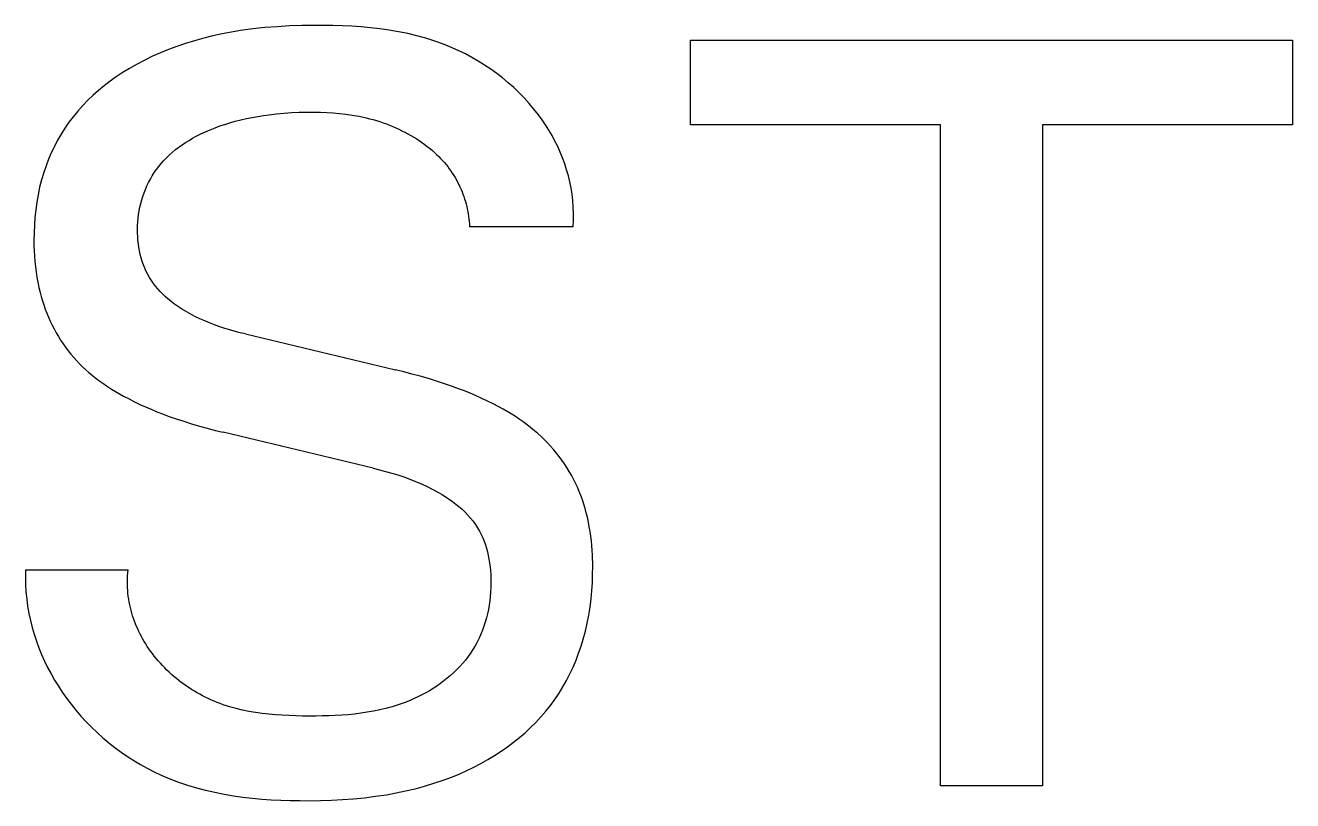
# Model space of a CAD drawing. Extents: x 0 to 420, y 0 to 297.
# Drawn here: x 160.406 to 164.144, y 219.183 to 221.471 of the extents above; entities that cross this region are included whole.
import ezdxf

# ---------------------------------------------------------------- set-up
doc = ezdxf.new("R2010")
doc.units = 0
doc.header["$LTSCALE"] = 23.1
doc.layers.add('10000_FRONT', color=7, linetype='CONTINUOUS')

msp = doc.modelspace()

# ---------------------------------------------------------------- linework, layer by layer
at = {"layer": '10000_FRONT', "color": 7, "linetype": 'CONTINUOUS'}
for p, q in [((161.1131, 221.4638), (161.0772, 221.46)), ((161.1492, 221.4667), (161.1131, 221.4638)), ((161.1853, 221.4688), (161.1492, 221.4667)), ((161.2216, 221.4701), (161.1853, 221.4688)), ((161.2581, 221.4706), (161.2216, 221.4701)), ((161.2858, 221.4706), (161.2581, 221.4706)), ((161.3136, 221.4702), (161.2858, 221.4706)), ((161.3414, 221.4694), (161.3136, 221.4702)), ((161.3692, 221.468), (161.3414, 221.4694)), ((161.397, 221.4661), (161.3692, 221.468)), ((161.4247, 221.4635), (161.397, 221.4661)), ((161.4523, 221.4603), (161.4247, 221.4635)), ((160.9056, 221.4254), (160.879, 221.4172)), ((160.9325, 221.4328), (160.9056, 221.4254)), ((160.9595, 221.4394), (160.9325, 221.4328)), ((160.9867, 221.4453), (160.9595, 221.4394)), ((161.014, 221.4505), (160.9867, 221.4453)), ((161.0414, 221.455), (161.014, 221.4505)), ((161.0772, 221.46), (161.0414, 221.455)), ((161.4797, 221.4564), (161.4523, 221.4603)), ((161.507, 221.4517), (161.4797, 221.4564)), ((161.534, 221.4462), (161.507, 221.4517)), ((161.5609, 221.4399), (161.534, 221.4462)), ((161.5874, 221.4326), (161.5609, 221.4399)), ((161.6137, 221.4243), (161.5874, 221.4326)), ((161.6396, 221.415), (161.6137, 221.4243)), ((162.3682, 221.1775), (162.3682, 221.427)), ((162.3682, 221.427), (164.1441, 221.427)), ((164.1441, 221.427), (164.1441, 221.1775)), ((160.8051, 221.3897), (160.7817, 221.3793)), ((160.8287, 221.3993), (160.8051, 221.3897)), ((160.8527, 221.4083), (160.8287, 221.3993)), ((160.879, 221.4172), (160.8527, 221.4083)), ((161.6652, 221.4046), (161.6396, 221.415)), ((161.6849, 221.3957), (161.6652, 221.4046)), ((161.7044, 221.3862), (161.6849, 221.3957)), ((161.7236, 221.3759), (161.7044, 221.3862)), ((160.7361, 221.3564), (160.7139, 221.3437)), ((160.7587, 221.3682), (160.7361, 221.3564)), ((160.7817, 221.3793), (160.7587, 221.3682)), ((161.7424, 221.365), (161.7236, 221.3759)), ((161.7609, 221.3535), (161.7424, 221.365)), ((161.779, 221.3414), (161.7609, 221.3535)), ((160.6741, 221.3183), (160.6564, 221.3057)), ((160.6921, 221.3303), (160.6741, 221.3183)), ((160.7139, 221.3437), (160.6921, 221.3303)), ((161.7967, 221.3287), (161.779, 221.3414)), ((161.8139, 221.3153), (161.7967, 221.3287)), ((161.8307, 221.3014), (161.8139, 221.3153)), ((160.6225, 221.2788), (160.6063, 221.2645)), ((160.6392, 221.2926), (160.6225, 221.2788)), ((160.6564, 221.3057), (160.6392, 221.2926)), ((161.847, 221.2869), (161.8307, 221.3014)), ((161.8627, 221.2719), (161.847, 221.2869)), ((160.5906, 221.2496), (160.5756, 221.2341)), ((160.6063, 221.2645), (160.5906, 221.2496)), ((161.8779, 221.2564), (161.8627, 221.2719)), ((161.8925, 221.2403), (161.8779, 221.2564)), ((161.9065, 221.2237), (161.8925, 221.2403)), ((160.5474, 221.2012), (160.535, 221.1846)), ((160.5612, 221.2179), (160.5474, 221.2012)), ((160.5756, 221.2341), (160.5612, 221.2179)), ((161.0585, 221.1956), (161.0751, 221.1989)), ((161.0751, 221.1989), (161.0917, 221.2019)), ((161.0917, 221.2019), (161.1084, 221.2046)), ((161.1084, 221.2046), (161.1252, 221.207)), ((161.1252, 221.207), (161.1473, 221.2096)), ((161.1473, 221.2096), (161.1694, 221.2117)), ((161.1694, 221.2117), (161.1915, 221.2132)), ((161.1915, 221.2132), (161.2137, 221.2143)), ((161.2137, 221.2143), (161.2359, 221.2149)), ((161.2359, 221.2149), (161.2581, 221.2149)), ((161.2581, 221.2149), (161.2769, 221.2146)), ((161.2769, 221.2146), (161.2958, 221.2139)), ((161.2958, 221.2139), (161.3146, 221.2127)), ((161.3146, 221.2127), (161.3333, 221.211)), ((161.3333, 221.211), (161.352, 221.2088)), ((161.352, 221.2088), (161.3707, 221.2061)), ((161.3707, 221.2061), (161.3912, 221.2023)), ((161.3912, 221.2023), (161.4116, 221.1978)), ((161.9199, 221.2066), (161.9065, 221.2237)), ((161.9306, 221.1918), (161.9199, 221.2066)), ((160.5232, 221.1675), (160.5121, 221.1499)), ((160.535, 221.1846), (160.5232, 221.1675)), ((160.9378, 221.1566), (160.9518, 221.1627)), ((160.9518, 221.1627), (160.966, 221.1684)), ((160.966, 221.1684), (160.9803, 221.1737)), ((160.9803, 221.1737), (160.9947, 221.1785)), ((160.9947, 221.1785), (161.0093, 221.183)), ((161.0093, 221.183), (161.0256, 221.1876)), ((161.0256, 221.1876), (161.042, 221.1918)), ((161.042, 221.1918), (161.0585, 221.1956)), ((161.4116, 221.1978), (161.4217, 221.1953)), ((161.4217, 221.1953), (161.4318, 221.1925)), ((161.4318, 221.1925), (161.4418, 221.1896)), ((161.4418, 221.1896), (161.4518, 221.1865)), ((161.4518, 221.1865), (161.4617, 221.1831)), ((161.4617, 221.1831), (161.4715, 221.1796)), ((161.4715, 221.1796), (161.4808, 221.176)), ((161.4808, 221.176), (161.49, 221.1723)), ((161.49, 221.1723), (161.4991, 221.1683)), ((161.4991, 221.1683), (161.5082, 221.1642)), ((161.5082, 221.1642), (161.5172, 221.1599)), ((161.9409, 221.1767), (161.9306, 221.1918)), ((161.9506, 221.1612), (161.9409, 221.1767)), ((163.1057, 221.1775), (162.3682, 221.1775)), ((163.1057, 219.227), (163.1057, 221.1775)), ((163.4066, 221.1775), (163.4066, 219.227)), ((164.1441, 221.1775), (163.4066, 221.1775)), ((160.5017, 221.1319), (160.492, 221.1135)), ((160.5121, 221.1499), (160.5017, 221.1319)), ((160.869, 221.1183), (160.879, 221.125)), ((160.879, 221.125), (160.8893, 221.1313)), ((160.8893, 221.1313), (160.8998, 221.1374)), ((160.8998, 221.1374), (160.9104, 221.1432)), ((160.9104, 221.1432), (160.924, 221.1501)), ((160.924, 221.1501), (160.9378, 221.1566)), ((161.5172, 221.1599), (161.526, 221.1553)), ((161.526, 221.1553), (161.5348, 221.1506)), ((161.5348, 221.1506), (161.5435, 221.1458)), ((161.5435, 221.1458), (161.5521, 221.1407)), ((161.5521, 221.1407), (161.5606, 221.1354)), ((161.5606, 221.1354), (161.5675, 221.1309)), ((161.5675, 221.1309), (161.5744, 221.1262)), ((161.5744, 221.1262), (161.5812, 221.1214)), ((161.9598, 221.1454), (161.9506, 221.1612)), ((161.9685, 221.1293), (161.9598, 221.1454)), ((161.9766, 221.1129), (161.9685, 221.1293)), ((160.483, 221.0947), (160.4748, 221.0756)), ((160.492, 221.1135), (160.483, 221.0947)), ((160.8225, 221.08), (160.8312, 221.0884)), ((160.8312, 221.0884), (160.8402, 221.0963)), ((160.8402, 221.0963), (160.8495, 221.104)), ((160.8495, 221.104), (160.8591, 221.1113)), ((160.8591, 221.1113), (160.869, 221.1183)), ((161.5812, 221.1214), (161.5878, 221.1165)), ((161.5878, 221.1165), (161.5944, 221.1114)), ((161.5944, 221.1114), (161.6009, 221.1062)), ((161.6009, 221.1062), (161.6072, 221.1009)), ((161.6072, 221.1009), (161.6134, 221.0954)), ((161.6134, 221.0954), (161.6195, 221.0898)), ((161.6195, 221.0898), (161.6255, 221.084)), ((161.9841, 221.0962), (161.9766, 221.1129)), ((161.991, 221.0793), (161.9841, 221.0962)), ((160.4674, 221.0562), (160.4606, 221.0365)), ((160.4748, 221.0756), (160.4674, 221.0562)), ((160.7932, 221.0453), (160.7998, 221.0542)), ((160.7998, 221.0542), (160.8069, 221.0629)), ((160.8069, 221.0629), (160.8142, 221.0713)), ((160.8142, 221.0713), (160.8225, 221.08)), ((161.6255, 221.084), (161.6312, 221.0781)), ((161.6312, 221.0781), (161.6369, 221.072)), ((161.6369, 221.072), (161.6423, 221.0658)), ((161.6423, 221.0658), (161.6473, 221.0598)), ((161.6473, 221.0598), (161.6521, 221.0537)), ((161.6521, 221.0537), (161.6568, 221.0475)), ((161.9973, 221.062), (161.991, 221.0793)), ((162.0029, 221.0445), (161.9973, 221.062)), ((160.4542, 221.0148), (160.4486, 220.993)), ((160.4606, 221.0365), (160.4542, 221.0148)), ((160.77, 221.007), (160.7752, 221.0169)), ((160.7752, 221.0169), (160.7808, 221.0266)), ((160.7808, 221.0266), (160.7868, 221.036)), ((160.7868, 221.036), (160.7932, 221.0453)), ((161.6568, 221.0475), (161.6613, 221.0411)), ((161.6613, 221.0411), (161.6656, 221.0347)), ((161.6656, 221.0347), (161.6698, 221.0281)), ((161.6698, 221.0281), (161.6738, 221.0214)), ((161.6738, 221.0214), (161.6776, 221.0147)), ((161.6776, 221.0147), (161.6813, 221.0078)), ((162.0079, 221.0268), (162.0029, 221.0445)), ((162.0122, 221.0088), (162.0079, 221.0268)), ((160.4486, 220.993), (160.4439, 220.9709)), ((160.7529, 220.9659), (160.7565, 220.9762)), ((160.7565, 220.9762), (160.7606, 220.9866)), ((160.7606, 220.9866), (160.7651, 220.9969)), ((160.7651, 220.9969), (160.77, 221.007)), ((161.6813, 221.0078), (161.6848, 221.0009)), ((161.6848, 221.0009), (161.6881, 220.9938)), ((161.6881, 220.9938), (161.6913, 220.9867)), ((161.6913, 220.9867), (161.6943, 220.9795)), ((161.6943, 220.9795), (161.697, 220.9724)), ((162.0158, 220.9905), (162.0122, 221.0088)), ((162.0187, 220.9721), (162.0158, 220.9905)), ((160.44, 220.9487), (160.4369, 220.9263)), ((160.4439, 220.9709), (160.44, 220.9487)), ((160.7443, 220.9343), (160.7468, 220.9449)), ((160.7468, 220.9449), (160.7497, 220.9554)), ((160.7497, 220.9554), (160.7529, 220.9659)), ((161.697, 220.9724), (161.6996, 220.9653)), ((161.6996, 220.9653), (161.702, 220.9581)), ((161.702, 220.9581), (161.7042, 220.9509)), ((161.7042, 220.9509), (161.7062, 220.9436)), ((161.7062, 220.9436), (161.7081, 220.9363)), ((162.0209, 220.9534), (162.0187, 220.9721)), ((162.0224, 220.9345), (162.0209, 220.9534)), ((160.4346, 220.9038), (160.4329, 220.8813)), ((160.4369, 220.9263), (160.4346, 220.9038)), ((160.7381, 220.8909), (160.7391, 220.9018)), ((160.7391, 220.9018), (160.7404, 220.9127)), ((160.7404, 220.9127), (160.7422, 220.9235)), ((160.7422, 220.9235), (160.7443, 220.9343)), ((161.7081, 220.9363), (161.7098, 220.9289)), ((161.7098, 220.9289), (161.7113, 220.9215)), ((161.7113, 220.9215), (161.7126, 220.9141)), ((161.7126, 220.9141), (161.7138, 220.9066)), ((161.7138, 220.9066), (161.7147, 220.8992)), ((162.0231, 220.9154), (162.0224, 220.9345)), ((162.023, 220.8961), (162.0231, 220.9154)), ((160.4329, 220.8813), (160.432, 220.8587)), ((160.7372, 220.8689), (160.7374, 220.8799)), ((160.7373, 220.8579), (160.7372, 220.8689)), ((160.7374, 220.8799), (160.7381, 220.8909)), ((161.7147, 220.8992), (161.7155, 220.8916)), ((161.7155, 220.8916), (161.7161, 220.8841)), ((161.7161, 220.8841), (161.7165, 220.8766)), ((162.0221, 220.8766), (161.7165, 220.8766)), ((162.0221, 220.8766), (162.023, 220.8961)), ((160.432, 220.8587), (160.4317, 220.836)), ((160.4317, 220.836), (160.4319, 220.8205)), ((160.7378, 220.8472), (160.7373, 220.8579)), ((160.7386, 220.8366), (160.7378, 220.8472)), ((160.7397, 220.826), (160.7386, 220.8366)), ((160.7413, 220.8155), (160.7397, 220.826)), ((160.4319, 220.8205), (160.4324, 220.805)), ((160.4324, 220.805), (160.4332, 220.7895)), ((160.4332, 220.7895), (160.4344, 220.774)), ((160.7432, 220.805), (160.7413, 220.8155)), ((160.7454, 220.7946), (160.7432, 220.805)), ((160.7481, 220.7843), (160.7454, 220.7946)), ((160.4344, 220.774), (160.436, 220.7586)), ((160.436, 220.7586), (160.4379, 220.7433)), ((160.7512, 220.7742), (160.7481, 220.7843)), ((160.7546, 220.7642), (160.7512, 220.7742)), ((160.7585, 220.7544), (160.7546, 220.7642)), ((160.7628, 220.7448), (160.7585, 220.7544)), ((160.4379, 220.7433), (160.4402, 220.728)), ((160.4402, 220.728), (160.443, 220.7128)), ((160.7675, 220.7355), (160.7628, 220.7448)), ((160.7727, 220.7264), (160.7675, 220.7355)), ((160.7782, 220.7176), (160.7727, 220.7264)), ((160.7841, 220.7091), (160.7782, 220.7176)), ((160.443, 220.7128), (160.4461, 220.6976)), ((160.4461, 220.6976), (160.4497, 220.6826)), ((160.4497, 220.6826), (160.4531, 220.6702)), ((160.7904, 220.7009), (160.7841, 220.7091)), ((160.7971, 220.693), (160.7904, 220.7009)), ((160.8042, 220.6853), (160.7971, 220.693)), ((160.8115, 220.6778), (160.8042, 220.6853)), ((160.8191, 220.6706), (160.8115, 220.6778)), ((160.4531, 220.6702), (160.4567, 220.6579)), ((160.4567, 220.6579), (160.4607, 220.6457)), ((160.4607, 220.6457), (160.4649, 220.6335)), ((160.827, 220.6637), (160.8191, 220.6706)), ((160.8352, 220.657), (160.827, 220.6637)), ((160.8435, 220.6505), (160.8352, 220.657)), ((160.8521, 220.6443), (160.8435, 220.6505)), ((160.8608, 220.6383), (160.8521, 220.6443)), ((160.8697, 220.6326), (160.8608, 220.6383)), ((160.4649, 220.6335), (160.4695, 220.6216)), ((160.4695, 220.6216), (160.4744, 220.6097)), ((160.4744, 220.6097), (160.4797, 220.598)), ((160.8787, 220.6271), (160.8697, 220.6326)), ((160.8925, 220.6192), (160.8787, 220.6271)), ((160.9066, 220.6118), (160.8925, 220.6192)), ((160.9209, 220.6049), (160.9066, 220.6118)), ((160.9353, 220.5985), (160.9209, 220.6049)), ((160.4797, 220.598), (160.4852, 220.5864)), ((160.4852, 220.5864), (160.4911, 220.5749)), ((160.4911, 220.5749), (160.4973, 220.5637)), ((160.4973, 220.5637), (160.5038, 220.5526)), ((160.9499, 220.5925), (160.9353, 220.5985)), ((160.9647, 220.5869), (160.9499, 220.5925)), ((160.9796, 220.5816), (160.9647, 220.5869)), ((160.9946, 220.5767), (160.9796, 220.5816)), ((161.0097, 220.5721), (160.9946, 220.5767)), ((161.0248, 220.5679), (161.0097, 220.5721)), ((161.0401, 220.5638), (161.0248, 220.5679)), ((161.0554, 220.5601), (161.0401, 220.5638)), ((160.5038, 220.5526), (160.5105, 220.5418)), ((160.5105, 220.5418), (160.5176, 220.5313)), ((160.5176, 220.5313), (160.525, 220.5209)), ((161.0554, 220.5601), (161.4982, 220.454)), ((160.525, 220.5209), (160.5327, 220.5107)), ((160.5327, 220.5107), (160.5406, 220.5008)), ((160.5406, 220.5008), (160.5489, 220.4911)), ((160.5489, 220.4911), (160.5574, 220.4816)), ((160.5574, 220.4816), (160.5661, 220.4724)), ((160.5661, 220.4724), (160.5751, 220.4634)), ((160.5751, 220.4634), (160.5844, 220.4547)), ((160.5844, 220.4547), (160.5939, 220.4463)), ((161.5225, 220.4481), (161.4982, 220.454)), ((160.5939, 220.4463), (160.6044, 220.4374)), ((160.6044, 220.4374), (160.6152, 220.4289)), ((160.6152, 220.4289), (160.6262, 220.4206)), ((160.6262, 220.4206), (160.6374, 220.4127)), ((161.5467, 220.4418), (161.5225, 220.4481)), ((161.5709, 220.4352), (161.5467, 220.4418)), ((161.595, 220.4283), (161.5709, 220.4352)), ((161.6189, 220.4209), (161.595, 220.4283)), ((161.6427, 220.4132), (161.6189, 220.4209)), ((160.6374, 220.4127), (160.6488, 220.405)), ((160.6488, 220.405), (160.6604, 220.3976)), ((160.6604, 220.3976), (160.6722, 220.3904)), ((160.6722, 220.3904), (160.6841, 220.3835)), ((160.6841, 220.3835), (160.6961, 220.3768)), ((160.6961, 220.3768), (160.7121, 220.3683)), ((161.6664, 220.405), (161.6427, 220.4132)), ((161.6839, 220.3986), (161.6664, 220.405)), ((161.7014, 220.392), (161.6839, 220.3986)), ((161.7187, 220.385), (161.7014, 220.392)), ((161.7359, 220.3777), (161.7187, 220.385)), ((161.753, 220.3702), (161.7359, 220.3777)), ((160.7121, 220.3683), (160.7282, 220.3602)), ((160.7282, 220.3602), (160.7445, 220.3524)), ((160.7445, 220.3524), (160.761, 220.3449)), ((160.761, 220.3449), (160.7776, 220.3378)), ((161.7698, 220.3622), (161.753, 220.3702)), ((161.7866, 220.3539), (161.7698, 220.3622)), ((161.8031, 220.3453), (161.7866, 220.3539)), ((161.8154, 220.3384), (161.8031, 220.3453)), ((160.7776, 220.3378), (160.7943, 220.3309)), ((160.7943, 220.3309), (160.8112, 220.3244)), ((160.8112, 220.3244), (160.8281, 220.3181)), ((160.8281, 220.3181), (160.8508, 220.31)), ((160.8508, 220.31), (160.8737, 220.3024)), ((160.8737, 220.3024), (160.8968, 220.2952)), ((161.8276, 220.3314), (161.8154, 220.3384)), ((161.8397, 220.3241), (161.8276, 220.3314)), ((161.8516, 220.3166), (161.8397, 220.3241)), ((161.8633, 220.3088), (161.8516, 220.3166)), ((161.8749, 220.3007), (161.8633, 220.3088)), ((160.8968, 220.2952), (160.9199, 220.2884)), ((160.9199, 220.2884), (160.9431, 220.2819)), ((160.9431, 220.2819), (160.9665, 220.2758)), ((160.9665, 220.2758), (160.9899, 220.2701)), ((161.4327, 220.164), (160.9899, 220.2701)), ((161.8862, 220.2923), (161.8749, 220.3007)), ((161.8974, 220.2837), (161.8862, 220.2923)), ((161.9083, 220.2747), (161.8974, 220.2837)), ((161.9182, 220.2661), (161.9083, 220.2747)), ((161.9279, 220.2572), (161.9182, 220.2661)), ((161.9374, 220.248), (161.9279, 220.2572)), ((161.9467, 220.2386), (161.9374, 220.248)), ((161.9557, 220.2289), (161.9467, 220.2386)), ((161.9644, 220.219), (161.9557, 220.2289)), ((161.9728, 220.2088), (161.9644, 220.219)), ((161.981, 220.1985), (161.9728, 220.2088)), ((161.9888, 220.1878), (161.981, 220.1985)), ((161.4327, 220.164), (161.4508, 220.1596)), ((161.4508, 220.1596), (161.4689, 220.1548)), ((161.4689, 220.1548), (161.4868, 220.1497)), ((161.9963, 220.177), (161.9888, 220.1878)), ((162.0035, 220.1659), (161.9963, 220.177)), ((162.0104, 220.1547), (162.0035, 220.1659)), ((162.017, 220.1432), (162.0104, 220.1547)), ((161.4868, 220.1497), (161.5046, 220.1443)), ((161.5046, 220.1443), (161.5224, 220.1384)), ((161.5224, 220.1384), (161.5399, 220.1321)), ((161.5399, 220.1321), (161.5574, 220.1253)), ((161.5574, 220.1253), (161.5746, 220.118)), ((161.5746, 220.118), (161.5916, 220.1101)), ((162.0232, 220.1315), (162.017, 220.1432)), ((162.029, 220.1197), (162.0232, 220.1315)), ((162.0346, 220.1077), (162.029, 220.1197)), ((161.5916, 220.1101), (161.6084, 220.1016)), ((161.6084, 220.1016), (161.625, 220.0925)), ((161.625, 220.0925), (161.6355, 220.0863)), ((161.6355, 220.0863), (161.6459, 220.0798)), ((161.6459, 220.0798), (161.6561, 220.073)), ((162.0398, 220.0955), (162.0346, 220.1077)), ((162.0446, 220.0832), (162.0398, 220.0955)), ((162.0492, 220.0708), (162.0446, 220.0832)), ((161.6561, 220.073), (161.666, 220.0659)), ((161.666, 220.0659), (161.6758, 220.0585)), ((161.6758, 220.0585), (161.6852, 220.0508)), ((161.6852, 220.0508), (161.6943, 220.0428)), ((161.6943, 220.0428), (161.7031, 220.0345)), ((162.0533, 220.0583), (162.0492, 220.0708)), ((162.0572, 220.0456), (162.0533, 220.0583)), ((162.0607, 220.0329), (162.0572, 220.0456)), ((161.7031, 220.0345), (161.7115, 220.0258)), ((161.7115, 220.0258), (161.7194, 220.0169)), ((161.7194, 220.0169), (161.7269, 220.0076)), ((161.7269, 220.0076), (161.7339, 219.998)), ((162.0641, 220.0192), (162.0607, 220.0329)), ((162.0671, 220.0054), (162.0641, 220.0192)), ((162.0697, 219.9916), (162.0671, 220.0054)), ((161.7339, 219.998), (161.7404, 219.988)), ((161.7404, 219.988), (161.7458, 219.9786)), ((161.7458, 219.9786), (161.7508, 219.9689)), ((161.7508, 219.9689), (161.7553, 219.959)), ((162.072, 219.9777), (162.0697, 219.9916)), ((162.074, 219.9637), (162.072, 219.9777)), ((161.7553, 219.959), (161.7594, 219.9488)), ((161.7594, 219.9488), (161.7631, 219.9385)), ((161.7631, 219.9385), (161.7663, 219.9279)), ((162.0757, 219.9497), (162.074, 219.9637)), ((162.077, 219.9356), (162.0757, 219.9497)), ((162.0781, 219.9215), (162.077, 219.9356)), ((161.7663, 219.9279), (161.7692, 219.9172)), ((161.7692, 219.9172), (161.7717, 219.9064)), ((161.7717, 219.9064), (161.7738, 219.8954)), ((161.7738, 219.8954), (161.7755, 219.8843)), ((162.0789, 219.9074), (162.0781, 219.9215)), ((162.0798, 219.8756), (162.0789, 219.9074)), ((160.4068, 219.8647), (160.4064, 219.8428)), ((160.4068, 219.8647), (160.7092, 219.8647)), ((160.7078, 219.847), (160.7084, 219.8558)), ((160.7084, 219.8558), (160.7092, 219.8647)), ((161.7755, 219.8843), (161.777, 219.8731)), ((161.777, 219.8731), (161.7781, 219.8619)), ((161.7781, 219.8619), (161.7788, 219.8506)), ((162.0796, 219.8513), (162.0798, 219.8756)), ((160.4064, 219.8428), (160.4068, 219.8211)), ((160.4068, 219.8211), (160.4081, 219.7995)), ((160.7073, 219.8295), (160.7074, 219.8382)), ((160.7074, 219.8208), (160.7073, 219.8295)), ((160.7074, 219.8382), (160.7078, 219.847)), ((160.7077, 219.8121), (160.7074, 219.8208)), ((161.7788, 219.8506), (161.7794, 219.8377)), ((161.7795, 219.8247), (161.7792, 219.8117)), ((161.7794, 219.8377), (161.7795, 219.8247)), ((162.0773, 219.8028), (162.0788, 219.827)), ((162.0788, 219.827), (162.0796, 219.8513)), ((160.4081, 219.7995), (160.4103, 219.7781)), ((160.7083, 219.8036), (160.7077, 219.8121)), ((160.7091, 219.795), (160.7083, 219.8036)), ((160.7101, 219.7865), (160.7091, 219.795)), ((160.7113, 219.7781), (160.7101, 219.7865)), ((161.7775, 219.7859), (161.7761, 219.773)), ((161.7786, 219.7988), (161.7775, 219.7859)), ((161.7792, 219.8117), (161.7786, 219.7988)), ((162.072, 219.7546), (162.075, 219.7786)), ((162.075, 219.7786), (162.0773, 219.8028)), ((160.4103, 219.7781), (160.4132, 219.7569)), ((160.4132, 219.7569), (160.4168, 219.7358)), ((160.7127, 219.7698), (160.7113, 219.7781)), ((160.7143, 219.7615), (160.7127, 219.7698)), ((160.7162, 219.7532), (160.7143, 219.7615)), ((160.7182, 219.745), (160.7162, 219.7532)), ((160.7205, 219.7369), (160.7182, 219.745)), ((161.7719, 219.7475), (161.7692, 219.7349)), ((161.7742, 219.7602), (161.7719, 219.7475)), ((161.7761, 219.773), (161.7742, 219.7602)), ((162.0682, 219.7306), (162.072, 219.7546)), ((160.4168, 219.7358), (160.4213, 219.715)), ((160.4213, 219.715), (160.4265, 219.6944)), ((160.7229, 219.7289), (160.7205, 219.7369)), ((160.7255, 219.7209), (160.7229, 219.7289)), ((160.7283, 219.713), (160.7255, 219.7209)), ((160.7313, 219.7052), (160.7283, 219.713)), ((160.7345, 219.6975), (160.7313, 219.7052)), ((161.7626, 219.7101), (161.7587, 219.698)), ((161.7661, 219.7225), (161.7626, 219.7101)), ((161.7692, 219.7349), (161.7661, 219.7225)), ((162.0581, 219.6832), (162.0636, 219.7068)), ((162.0636, 219.7068), (162.0682, 219.7306)), ((160.4265, 219.6944), (160.4324, 219.6741)), ((160.4324, 219.6741), (160.439, 219.6539)), ((160.7379, 219.6898), (160.7345, 219.6975)), ((160.7414, 219.6822), (160.7379, 219.6898)), ((160.7451, 219.6747), (160.7414, 219.6822)), ((160.749, 219.6673), (160.7451, 219.6747)), ((160.753, 219.66), (160.749, 219.6673)), ((161.7496, 219.6742), (161.7444, 219.6625)), ((161.7543, 219.686), (161.7496, 219.6742)), ((161.7587, 219.698), (161.7543, 219.686)), ((162.0519, 219.6597), (162.0581, 219.6832)), ((160.439, 219.6539), (160.4463, 219.6341)), ((160.4463, 219.6341), (160.4543, 219.6145)), ((160.7572, 219.6528), (160.753, 219.66)), ((160.7616, 219.6456), (160.7572, 219.6528)), ((160.7661, 219.6386), (160.7616, 219.6456)), ((160.7708, 219.6316), (160.7661, 219.6386)), ((160.7756, 219.6247), (160.7708, 219.6316)), ((161.7263, 219.6291), (161.7194, 219.6185)), ((161.7328, 219.64), (161.7263, 219.6291)), ((161.7388, 219.6512), (161.7328, 219.64)), ((161.7444, 219.6625), (161.7388, 219.6512)), ((162.0383, 219.618), (162.0455, 219.6388)), ((162.0455, 219.6388), (162.0519, 219.6597)), ((160.4543, 219.6145), (160.4629, 219.5952)), ((160.4629, 219.5952), (160.4722, 219.5762)), ((160.7811, 219.6173), (160.7756, 219.6247)), ((160.7867, 219.6099), (160.7811, 219.6173)), ((160.7926, 219.6027), (160.7867, 219.6099)), ((160.7986, 219.5956), (160.7926, 219.6027)), ((160.8047, 219.5886), (160.7986, 219.5956)), ((161.7044, 219.5982), (161.6963, 219.5885)), ((161.7121, 219.6082), (161.7044, 219.5982)), ((161.7194, 219.6185), (161.7121, 219.6082)), ((162.0219, 219.5773), (162.0305, 219.5975)), ((162.0305, 219.5975), (162.0383, 219.618)), ((160.4722, 219.5762), (160.4821, 219.5575)), ((160.4821, 219.5575), (160.4926, 219.5391)), ((160.811, 219.5818), (160.8047, 219.5886)), ((160.8174, 219.5751), (160.811, 219.5818)), ((160.824, 219.5686), (160.8174, 219.5751)), ((160.8308, 219.5621), (160.824, 219.5686)), ((160.8376, 219.5559), (160.8308, 219.5621)), ((160.8446, 219.5497), (160.8376, 219.5559)), ((161.6699, 219.5611), (161.6605, 219.5525)), ((161.6791, 219.5699), (161.6699, 219.5611)), ((161.6879, 219.579), (161.6791, 219.5699)), ((161.6963, 219.5885), (161.6879, 219.579)), ((162.0026, 219.5379), (162.0126, 219.5574)), ((162.0126, 219.5574), (162.0219, 219.5773)), ((160.4926, 219.5391), (160.5037, 219.5211)), ((160.5037, 219.5211), (160.5153, 219.5034)), ((160.8518, 219.5438), (160.8446, 219.5497)), ((160.859, 219.5379), (160.8518, 219.5438)), ((160.8664, 219.5323), (160.859, 219.5379)), ((160.8739, 219.5268), (160.8664, 219.5323)), ((160.8815, 219.5214), (160.8739, 219.5268)), ((160.8891, 219.5162), (160.8815, 219.5214)), ((161.6199, 219.5215), (161.6091, 219.5145)), ((161.6304, 219.5288), (161.6199, 219.5215)), ((161.6407, 219.5364), (161.6304, 219.5288)), ((161.6507, 219.5443), (161.6407, 219.5364)), ((161.6605, 219.5525), (161.6507, 219.5443)), ((161.9804, 219.5002), (161.9919, 219.5188)), ((161.9919, 219.5188), (162.0026, 219.5379)), ((160.5153, 219.5034), (160.5275, 219.4861)), ((160.5275, 219.4861), (160.5412, 219.468)), ((160.8969, 219.5112), (160.8891, 219.5162)), ((160.9048, 219.5063), (160.8969, 219.5112)), ((160.9128, 219.5016), (160.9048, 219.5063)), ((160.9209, 219.4971), (160.9128, 219.5016)), ((160.929, 219.4927), (160.9209, 219.4971)), ((160.9372, 219.4886), (160.929, 219.4927)), ((160.9455, 219.4846), (160.9372, 219.4886)), ((160.9539, 219.4808), (160.9455, 219.4846)), ((160.9629, 219.4769), (160.9539, 219.4808)), ((161.5528, 219.4843), (161.5412, 219.4792)), ((161.5644, 219.4897), (161.5528, 219.4843)), ((161.5758, 219.4954), (161.5644, 219.4897)), ((161.5871, 219.5014), (161.5758, 219.4954)), ((161.5982, 219.5078), (161.5871, 219.5014)), ((161.6091, 219.5145), (161.5982, 219.5078)), ((161.9552, 219.4643), (161.9682, 219.482)), ((161.9682, 219.482), (161.9804, 219.5002)), ((160.5412, 219.468), (160.5556, 219.4502)), ((160.5556, 219.4502), (160.5705, 219.433)), ((160.972, 219.4732), (160.9629, 219.4769)), ((160.9811, 219.4698), (160.972, 219.4732)), ((160.9903, 219.4665), (160.9811, 219.4698)), ((160.9996, 219.4634), (160.9903, 219.4665)), ((161.0089, 219.4606), (160.9996, 219.4634)), ((161.0277, 219.4553), (161.0089, 219.4606)), ((161.0468, 219.4507), (161.0277, 219.4553)), ((161.066, 219.4468), (161.0468, 219.4507)), ((161.0854, 219.4435), (161.066, 219.4468)), ((161.1049, 219.4407), (161.0854, 219.4435)), ((161.4145, 219.444), (161.3959, 219.4412)), ((161.4331, 219.4473), (161.4145, 219.444)), ((161.4515, 219.4511), (161.4331, 219.4473)), ((161.4697, 219.4554), (161.4515, 219.4511)), ((161.4878, 219.4604), (161.4697, 219.4554)), ((161.5058, 219.466), (161.4878, 219.4604)), ((161.5236, 219.4722), (161.5058, 219.466)), ((161.5412, 219.4792), (161.5236, 219.4722)), ((161.9271, 219.4304), (161.9415, 219.4471)), ((161.9415, 219.4471), (161.9552, 219.4643)), ((160.5705, 219.433), (160.5859, 219.4162)), ((160.5859, 219.4162), (160.6019, 219.3999)), ((161.1246, 219.4384), (161.1049, 219.4407)), ((161.1443, 219.4365), (161.1246, 219.4384)), ((161.1642, 219.4351), (161.1443, 219.4365)), ((161.1841, 219.4341), (161.1642, 219.4351)), ((161.2041, 219.4334), (161.1841, 219.4341)), ((161.2241, 219.433), (161.2041, 219.4334)), ((161.244, 219.4328), (161.2241, 219.433)), ((161.2632, 219.4328), (161.244, 219.4328)), ((161.2823, 219.4331), (161.2632, 219.4328)), ((161.3014, 219.4336), (161.2823, 219.4331)), ((161.3204, 219.4344), (161.3014, 219.4336)), ((161.3394, 219.4355), (161.3204, 219.4344)), ((161.3583, 219.437), (161.3394, 219.4355)), ((161.3772, 219.4389), (161.3583, 219.437)), ((161.3959, 219.4412), (161.3772, 219.4389)), ((161.8964, 219.3988), (161.912, 219.4143)), ((161.912, 219.4143), (161.9271, 219.4304)), ((160.6019, 219.3999), (160.6184, 219.3842)), ((160.6184, 219.3842), (160.6354, 219.369)), ((160.6354, 219.369), (160.6528, 219.3543)), ((161.8464, 219.3556), (161.8635, 219.3694)), ((161.8635, 219.3694), (161.8802, 219.3838)), ((161.8802, 219.3838), (161.8964, 219.3988)), ((160.6528, 219.3543), (160.6707, 219.3403)), ((160.6707, 219.3403), (160.689, 219.3268)), ((161.8097, 219.3291), (161.8287, 219.3424)), ((161.8287, 219.3424), (161.8464, 219.3556)), ((160.689, 219.3268), (160.7077, 219.3139)), ((160.7077, 219.3139), (160.7268, 219.3016)), ((160.7268, 219.3016), (160.7463, 219.29)), ((161.7296, 219.2824), (161.7501, 219.2931)), ((161.7501, 219.2931), (161.7704, 219.3044)), ((161.7704, 219.3044), (161.7902, 219.3164)), ((161.7902, 219.3164), (161.8097, 219.3291)), ((160.7463, 219.29), (160.7661, 219.279)), ((160.7661, 219.279), (160.7862, 219.2687)), ((160.7862, 219.2687), (160.8066, 219.259)), ((160.8066, 219.259), (160.8322, 219.2481)), ((161.6661, 219.254), (161.6875, 219.2628)), ((161.6875, 219.2628), (161.7087, 219.2723)), ((161.7087, 219.2723), (161.7296, 219.2824)), ((160.8322, 219.2481), (160.8581, 219.2382)), ((160.8581, 219.2382), (160.8844, 219.2293)), ((160.8844, 219.2293), (160.911, 219.2213)), ((160.911, 219.2213), (160.9379, 219.2142)), ((161.5279, 219.212), (161.556, 219.2187)), ((161.556, 219.2187), (161.5839, 219.2262)), ((161.5839, 219.2262), (161.6116, 219.2346)), ((161.6116, 219.2346), (161.639, 219.2438)), ((161.639, 219.2438), (161.6661, 219.254)), ((163.4066, 219.227), (163.1057, 219.227)), ((160.9379, 219.2142), (160.9651, 219.208)), ((160.9651, 219.208), (160.9925, 219.2026)), ((160.9925, 219.2026), (161.02, 219.1979)), ((161.02, 219.1979), (161.0478, 219.194)), ((161.0478, 219.194), (161.0757, 219.1908)), ((161.0757, 219.1908), (161.1037, 219.1882)), ((161.1037, 219.1882), (161.1317, 219.1862)), ((161.1317, 219.1862), (161.1598, 219.1847)), ((161.1598, 219.1847), (161.1879, 219.1838)), ((161.1879, 219.1838), (161.216, 219.1834)), ((161.216, 219.1834), (161.244, 219.1833)), ((161.244, 219.1833), (161.2768, 219.1838)), ((161.2768, 219.1838), (161.3095, 219.1848)), ((161.3095, 219.1848), (161.342, 219.1865)), ((161.342, 219.1865), (161.3745, 219.1889)), ((161.3745, 219.1889), (161.4068, 219.1921)), ((161.4068, 219.1921), (161.439, 219.1961)), ((161.439, 219.1961), (161.4712, 219.201)), ((161.4712, 219.201), (161.4996, 219.2061)), ((161.4996, 219.2061), (161.5279, 219.212))]:
    msp.add_line(p, q, dxfattribs=at)

doc.saveas('drawing.dxf')
